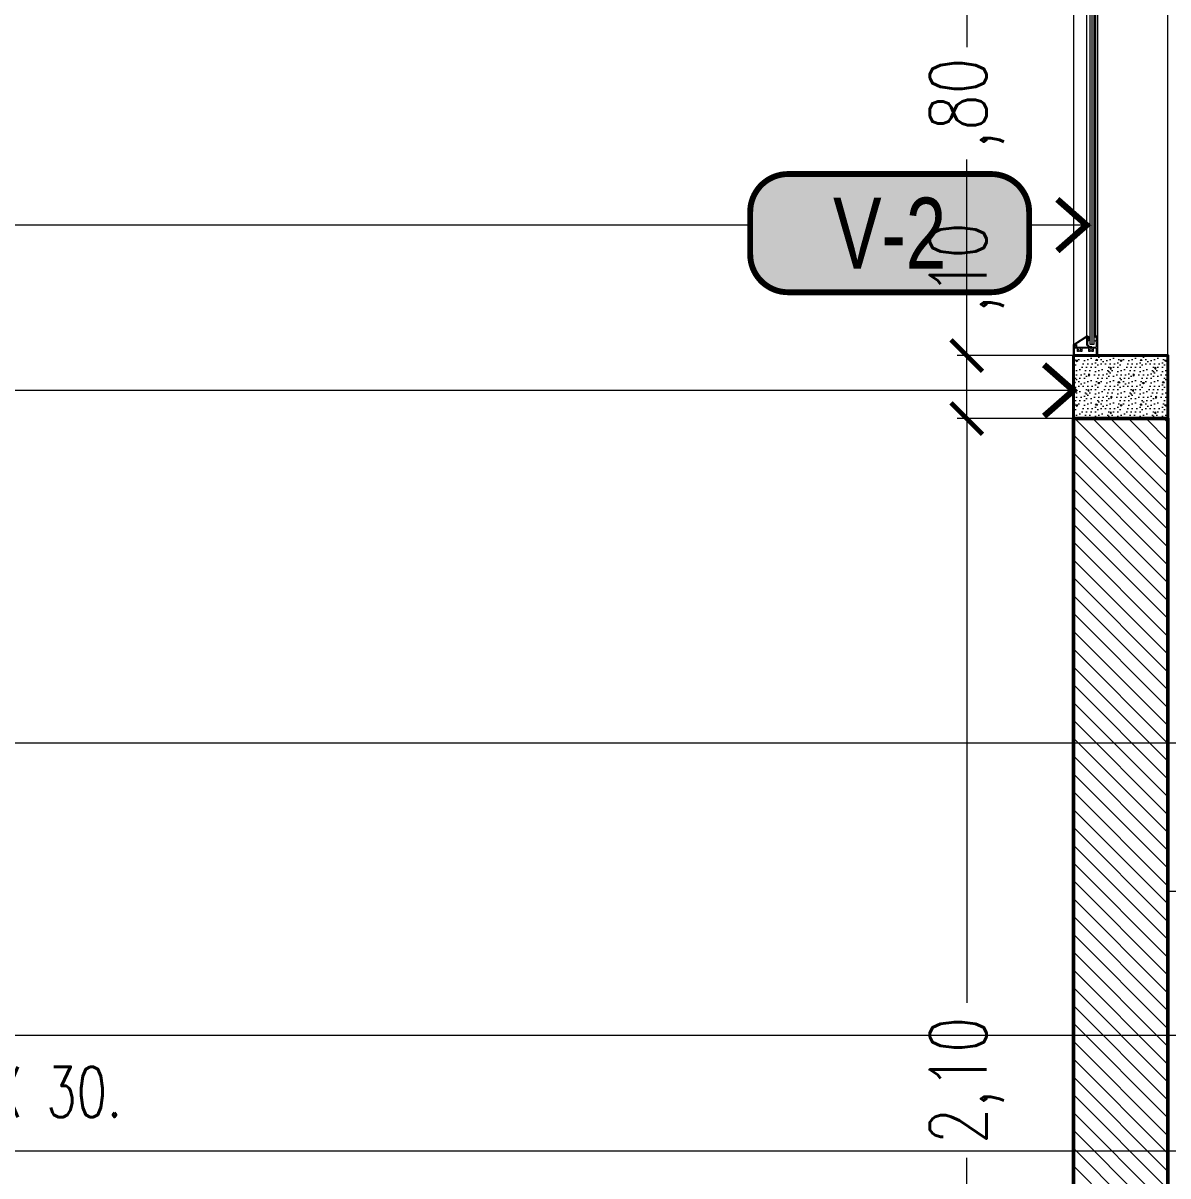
# Model space of a CAD drawing. Header units: millimetres. Extents: x 216 to 2687, y 57 to 1099.
# Drawn here: x 432.374 to 434.191, y 59.534 to 61.363 of the extents above; entities that cross this region are included whole.
import ezdxf
from ezdxf.enums import TextEntityAlignment as Align

# ---------------------------------------------------------------- set-up
doc = ezdxf.new("R2010")
doc.units = ezdxf.units.MM
doc.header["$LTSCALE"] = 0.5
doc.set_wipeout_variables(frame=1)
doc.header["$PDMODE"] = 35
doc.linetypes.add('DASHDOT2', pattern=[12.7, 6.35, -3.175, 0, -3.175])
for name, color, linetype, lineweight in [('A-COTAS', 7, 'Continuous', 9), ('A-ECON-ACHU', 146, 'Continuous', 0), ('A-ECON-PLAC', 134, 'Continuous', 40), ('A-MURO', 5, 'Continuous', 50), ('A-MURO-ACHU', 250, 'Continuous', 0), ('A-PLAN-2', 5, 'Continuous', 18), ('A-PLAN-ACHU1', 105, 'Continuous', 9), ('A-PLAN-ACHU2', 146, 'Continuous', 0), ('A-PLAN-ACHU3', 250, 'Continuous', 0), ('A-TEXT-FLEC', 4, 'Continuous', 9), ('A-TEXT-NOTA', 105, 'Continuous', 9), ('A-TEXT-VENT', 2, 'Continuous', 9), ('A-VENT', 1, 'Continuous', 15), ('A-WIPEOUT', 255, 'Continuous', 0)]:
    doc.layers.add(name, color=color, linetype=linetype, lineweight=lineweight)
doc.styles.add('Cotas', font='romans.shx', dxfattribs={"width": 0.75})
doc.styles.add('Detalles', font='romans.shx', dxfattribs={"width": 0.7})
doc.styles.add('ING_50', font='swisscl.ttf', dxfattribs={"height": 0.08})
doc.dimstyles.new("1-25'", dxfattribs={"dimtxt": 0.075, "dimasz": 0.05, "dimexe": 0.015, "dimexo": 0, "dimgap": 0.02, "dimtad": 0, "dimzin": 4, "dimtxsty": 'Cotas', "dimblk": 'ARCHTICK', "dimcen": 0.09, "dimclrd": 142, "dimclre": 2, "dimclrt": 2, "dimadec": 0, "dimazin": 0, "dimtfac": 1, "dimtmove": 0, "dimatfit": 3, "dimfxl": 0.1, "dimlwd": 13, "dimlwe": 9, "dimarcsym": 2})

# ---------------------------------------------------------------- blocks, each defined once
blk = doc.blocks.new('*U671')
at = {"layer": 'A-TEXT-FLEC'}
blk.add_lwpolyline([(4.4925, 0), (0, 0), (0, 0.137)], dxfattribs=at)
at = {"layer": 'A-TEXT-FLEC', "const_width": 0.01}
blk.add_lwpolyline([(4.4461, -0.0408), (4.4925, 0), (4.4461, 0.0408)], dxfattribs=at)
blk = doc.blocks.new('*U586')
at = {"layer": 'A-TEXT-FLEC'}
blk.add_lwpolyline([(5.5185, 0), (0, 0), (0, 0.137)], dxfattribs=at)
blk = doc.blocks.new('*U584')
at = {"layer": 'A-TEXT-FLEC'}
blk.add_lwpolyline([(6.5892, 0), (0, 0), (0, 0.137)], dxfattribs=at)
blk = doc.blocks.new('*U735')
at = {"layer": 'A-TEXT-FLEC'}
blk.add_lwpolyline([(5.2025, 0), (0, 0), (0, 0.137)], dxfattribs=at)
blk = doc.blocks.new('*U670')
at = {"layer": 'A-TEXT-FLEC'}
blk.add_lwpolyline([(4.4715, 0), (0, 0), (0, 0.137)], dxfattribs=at)
at = {"layer": 'A-TEXT-FLEC', "const_width": 0.01}
blk.add_lwpolyline([(4.425, -0.0408), (4.4715, 0), (4.425, 0.0408)], dxfattribs=at)
blk = doc.blocks.new('ALN-177', base_point=(0.5588, 0.5404))
at = {"layer": 'A-PLAN-ACHU1'}
for p, q in [((0.5343, 0.5506), (0.5324, 0.5529)), ((0.5344, 0.5519), (0.5324, 0.5529)), ((0.5343, 0.5506), (0.5324, 0.5484)), ((0.5343, 0.5494), (0.5324, 0.5484)), ((0.5361, 0.5485), (0.5343, 0.5494)), ((0.5361, 0.5528), (0.5344, 0.5519)), ((0.5361, 0.5485), (0.5361, 0.5528))]:
    blk.add_line(p, q, dxfattribs=at)
at = {"layer": 'A-VENT'}
blk.add_lwpolyline([(0.5558, 0.5404), (0.5588, 0.5404), (0.5588, 0.5419), (0.5377, 0.5555), (0.5362, 0.5555), (0.5343, 0.554), (0.5343, 0.5521), (0.5362, 0.5536), (0.5362, 0.5478), (0.5343, 0.5493), (0.5343, 0.5481), (0.5362, 0.5466), (0.5362, 0.5418), (0.5332, 0.5388), (0.5295, 0.5388), (0.5295, 0.5386), (0.5305, 0.5376), (0.5342, 0.5376), (0.5377, 0.5412), (0.5377, 0.5537), (0.5561, 0.5419), (0.5541, 0.5419), (0.5541, 0.5389, 1), (0.5566, 0.5389)], format="xyb", close=True, dxfattribs=at)
blk = doc.blocks.new('V-5_CT_BLQ4')
at = {"layer": 'A-PLAN-ACHU1'}
blk.add_lwpolyline([(-0.1175, 0.7803), (-0.1175, 0.0175), (-0.1235, 0.0175), (-0.1235, 0.7803)], close=True, dxfattribs=at)
blk.add_lwpolyline([(-0.1141, 0.7718), (-0.1141, 0.7761), (-0.1159, 0.7751), (-0.1178, 0.7761), (-0.1159, 0.7739), (-0.1178, 0.7717), (-0.1158, 0.7727), (-0.1141, 0.7718)], dxfattribs=at)
at = {"layer": 'A-PLAN-ACHU2'}
for points in [[(-0.1289, 0.0288), (-0.1289, 0.7694)], [(-0.1205, 0.7803), (-0.1205, 0.0175)], [(-0.1155, 0.7694), (-0.1155, 0.0288)]]:
    blk.add_lwpolyline(points, dxfattribs=at)
blk.add_lwpolyline([(-0.112, 0.7694), (-0.112, 0.0288)], close=True, dxfattribs=at)
at = {"layer": 'A-VENT'}
blk.add_lwpolyline([(0, 0), (0, 0.8), (-0.15, 0.8), (-0.15, 0)], close=True, dxfattribs=at)
for points in [[(-0.121, 0.7921, -3.732051), (-0.123, 0.7921), (-0.1238, 0.7934), (-0.1255, 0.7934), (-0.1255, 0.7884), (-0.1365, 0.7884), (-0.1365, 0.7934), (-0.1382, 0.7934), (-0.139, 0.7921, -3.732051), (-0.141, 0.7921), (-0.1418, 0.7934), (-0.1435, 0.7934), (-0.1435, 0.7884), (-0.1485, 0.7884), (-0.1485, 0.7984), (-0.1464, 0.7984), (-0.148, 0.8), (-0.15, 0.8), (-0.15, 0.784), (-0.147, 0.784), (-0.1477, 0.7855), (-0.1485, 0.7855), (-0.1485, 0.7869), (-0.1135, 0.7869), (-0.1135, 0.778), (-0.1155, 0.777), (-0.1155, 0.7759), (-0.1135, 0.7769), (-0.1135, 0.7705), (-0.1155, 0.7715), (-0.1155, 0.769), (-0.112, 0.769), (-0.112, 0.8), (-0.114, 0.8), (-0.1156, 0.7984), (-0.1135, 0.7984), (-0.1135, 0.7884), (-0.1185, 0.7884), (-0.1185, 0.7934), (-0.1202, 0.7934)], [(-0.121, 0.0079, 3.732051), (-0.123, 0.0079), (-0.1238, 0.0066), (-0.1255, 0.0066), (-0.1255, 0.0116), (-0.1365, 0.0116), (-0.1365, 0.0066), (-0.1382, 0.0066), (-0.139, 0.0079, 3.732051), (-0.141, 0.0079), (-0.1418, 0.0066), (-0.1435, 0.0066), (-0.1435, 0.0116), (-0.1485, 0.0116), (-0.1485, 0.0016), (-0.1464, 0.0016), (-0.148, 0), (-0.15, 0), (-0.15, 0.016), (-0.147, 0.016), (-0.1478, 0.0145), (-0.1485, 0.0145), (-0.1485, 0.0131), (-0.1135, 0.0131), (-0.1135, 0.022), (-0.1155, 0.023), (-0.1155, 0.0241), (-0.1135, 0.0231), (-0.1135, 0.0295), (-0.1155, 0.0285), (-0.1155, 0.031), (-0.112, 0.031), (-0.112, 0), (-0.114, 0), (-0.1156, 0.0016), (-0.1135, 0.0016), (-0.1135, 0.0116), (-0.1185, 0.0116), (-0.1185, 0.0066), (-0.1202, 0.0066)]]:
    blk.add_lwpolyline(points, format="xyb", close=True, dxfattribs=at)
at = {"layer": 'A-VENT', "rotation": 180}
blk.add_blockref('ALN-177', (-0.15, 0.7841), dxfattribs=at)
at = {"layer": 'A-VENT', "xscale": -1}
blk.add_blockref('ALN-177', (-0.15, 0.0159), dxfattribs=at)
blk = doc.blocks.new('*U585')
at = {"layer": 'A-TEXT-FLEC'}
blk.add_lwpolyline([(4.9204, 0), (0, 0), (0, 0.137)], dxfattribs=at)
blk = doc.blocks.new('_ArchTick')
at = {"color": 0, "linetype": 'ByBlock', "const_width": 0.15}
blk.add_lwpolyline([(-0.5, -0.5), (0.5, 0.5)], dxfattribs=at)
blk = doc.blocks.new('*D685')
at = {"layer": 'A-COTAS', "color": 2, "linetype": 'DASHDOT2', "lineweight": 9, "transparency": 16777216}
for p, q in [((434.0405, 60.7354), (433.8563, 60.7354)), ((434.0405, 58.6354), (433.8563, 58.6354))]:
    blk.add_line(p, q, dxfattribs=at)
at = {"layer": 'A-COTAS', "color": 142, "linetype": 'Continuous', "lineweight": 13, "transparency": 16777216}
for p, q in [((433.8713, 60.7354), (433.8713, 59.8083)), ((433.8713, 58.6354), (433.8713, 59.5626))]:
    blk.add_line(p, q, dxfattribs=at)
at = {"layer": 'DEFPOINTS', "color": 0, "transparency": 16777216}
for p in [(433.8713, 60.7354), (434.0405, 60.7354), (434.0405, 58.6354)]:
    blk.add_point(p, dxfattribs=at)
at = {"layer": 'A-COTAS', "color": 142, "lineweight": 13, "transparency": 16777216, "xscale": 0.05, "yscale": 0.05, "zscale": 0.05}
for p, rotation in [((433.8713, 60.7354), 90), ((433.8713, 58.6354), 270)]:
    blk.add_blockref('_ArchTick', p, dxfattribs=dict(at, rotation=rotation))
at = {"layer": 'A-COTAS', "color": 2, "transparency": 16777216, "insert": (433.8713, 59.6854), "char_height": 0.09, "attachment_point": 5, "rotation": 90, "style": 'Cotas'}
blk.add_mtext('2,10', dxfattribs=at)
blk = doc.blocks.new('*D686')
at = {"layer": 'A-COTAS', "color": 142, "linetype": 'Continuous', "lineweight": 13, "transparency": 16777216}
for p, q in [((433.8713, 60.8354), (433.8713, 60.8854)), ((433.8713, 60.7354), (433.8713, 60.8354))]:
    blk.add_line(p, q, dxfattribs=at)
at = {"layer": 'A-COTAS', "color": 2, "linetype": 'DASHDOT2', "lineweight": 9, "transparency": 16777216}
for p, q in [((434.0405, 60.8354), (433.8563, 60.8354)), ((434.0405, 60.7354), (433.8563, 60.7354))]:
    blk.add_line(p, q, dxfattribs=at)
at = {"layer": 'DEFPOINTS', "color": 0, "transparency": 16777216}
for p in [(433.8713, 60.8354), (434.0405, 60.8354), (434.0405, 60.7354)]:
    blk.add_point(p, dxfattribs=at)
at = {"layer": 'A-COTAS', "color": 142, "lineweight": 13, "transparency": 16777216, "xscale": 0.05, "yscale": 0.05, "zscale": 0.05}
for p, rotation in [((433.8713, 60.8354), 90), ((433.8713, 60.7354), 270)]:
    blk.add_blockref('_ArchTick', p, dxfattribs=dict(at, rotation=rotation))
at = {"layer": 'A-COTAS', "color": 2, "transparency": 16777216, "insert": (433.8713, 60.9745), "char_height": 0.09, "attachment_point": 5, "rotation": 90, "style": 'Cotas'}
blk.add_mtext(',10', dxfattribs=at)
blk = doc.blocks.new('*D687')
at = {"layer": 'A-COTAS', "color": 2, "linetype": 'DASHDOT2', "lineweight": 9, "transparency": 16777216}
for p, q in [((434.0405, 61.6354), (433.8563, 61.6354)), ((434.0405, 60.8354), (433.8563, 60.8354))]:
    blk.add_line(p, q, dxfattribs=at)
at = {"layer": 'A-COTAS', "color": 142, "linetype": 'Continuous', "lineweight": 13, "transparency": 16777216}
for p, q in [((433.8713, 61.6354), (433.8713, 61.3245)), ((433.8713, 60.8354), (433.8713, 61.1463))]:
    blk.add_line(p, q, dxfattribs=at)
at = {"layer": 'DEFPOINTS', "color": 0, "transparency": 16777216}
for p in [(433.8713, 61.6354), (434.0405, 61.6354), (434.0405, 60.8354)]:
    blk.add_point(p, dxfattribs=at)
at = {"layer": 'A-COTAS', "color": 142, "lineweight": 13, "transparency": 16777216, "xscale": 0.05, "yscale": 0.05, "zscale": 0.05}
for p, rotation in [((433.8713, 61.6354), 90), ((433.8713, 60.8354), 270)]:
    blk.add_blockref('_ArchTick', p, dxfattribs=dict(at, rotation=rotation))
at = {"layer": 'A-COTAS', "color": 2, "transparency": 16777216, "insert": (433.8713, 61.2354), "char_height": 0.09, "attachment_point": 5, "rotation": 90, "style": 'Cotas'}
blk.add_mtext(',80', dxfattribs=at)
blk = doc.blocks.new('*U755')
at = {"layer": 'A-TEXT-FLEC'}
blk.add_lwpolyline([(0, 0), (0, 0), (5.8831, 0)], dxfattribs=at)

msp = doc.modelspace()

# ---------------------------------------------------------------- hatches: boundary and pattern name
at = {"layer": 'A-ECON-ACHU'}
h = msp.add_hatch(dxfattribs=at)
h.set_pattern_fill('CONCRT', color=256, scale=0.05, angle=45, style=0, pattern_type=2)
h.set_pattern_definition([(45, (-2349.957597, -1054.46899), (7e-18, 0.0707106781), [0.0025, -0.0175, 0, -0.025, 0, -0.005]), (45, (-2349.968204, -1054.458383), (7e-18, 0.0707106781), [0, -0.0175, 0.0025, -0.025, 0, -0.005]), (45, (-2349.975275, -1054.45131), (7e-18, 0.0707106781), [0, -0.02, 0, -0.0225, 0.0025, -0.005]), (45, (-2349.989417, -1054.43717), (7e-18, 0.0707106781), [0, -0.02, 0.0025, -0.0225, 0, -0.005]), (135, (-2349.95583, -1054.470757), (-0.0707106781, 1e-17), [0.0025, -0.0475]), (135, (-2349.941687, -1054.456615), (-0.0707106781, 1e-17), [-0.0175, 0.0025, -0.015, 0, -0.0125, 0.0025]), (135, (-2349.92401, -1054.438937), (-0.0707106781, 1e-17), [0, -0.025, 0.0025, -0.0125, 0, -0.01]), (135, (-2349.952294, -1054.467222), (-0.03535533906, 7e-18), [0, -0.0075, 0, -0.0075, 0, -0.01]), (135, (-2349.950526, -1054.461918), (-0.03535533906, 7e-18), [0, -0.01, 0, -0.0075, 0, -0.0075]), (135, (-2349.945223, -1054.46015), (-0.03535533906, 7e-18), [0, -0.01, 0, -0.01, 0, -0.005]), (135, (-2349.941687, -1054.449544), (-0.03535533906, 7e-18), [0, -0.0075, 0, -0.01, 0, -0.0075]), (90, (-2349.95583, -1054.470757), (-0.035355339, 0.035355339), [0.0035355, -0.0212132, 0.0035355, -0.042426478]), (180, (-2349.941687, -1054.456615), (-0.035355339, 0.035355339), [-0.035355, 0.0035355, -0.028284678, 0.0035355])])
h.paths.add_polyline_path([(434.0405, 60.7354), (434.1905, 60.7354), (434.1905, 60.8354), (434.0405, 60.8354)])
at = {"layer": 'A-MURO-ACHU'}
h = msp.add_hatch(dxfattribs=at)
h.set_pattern_fill('_USER', color=256, scale=0.02, angle=-44.9999, pattern_type=0)
h.set_pattern_definition([(315.0000597, (-2414.348867, -998.31859), (0.01414212088, 0.01414215036), [])])
h.paths.add_polyline_path([(434.1905, 58.6354), (434.0405, 58.6354), (434.0405, 60.7354), (434.1905, 60.7354)])

# ---------------------------------------------------------------- linework, layer by layer
at = {"layer": 'A-ECON-PLAC'}
msp.add_lwpolyline([(434.0405, 60.7354), (434.1905, 60.7354), (434.1905, 60.8354), (434.0405, 60.8354)], close=True, dxfattribs=at)
at = {"layer": 'A-MURO'}
msp.add_lwpolyline([(434.0405, 58.6354), (434.1905, 58.6354), (434.1905, 60.7354), (434.0405, 60.7354)], close=True, dxfattribs=at)
at = {"layer": 'A-PLAN-2'}
msp.add_lwpolyline([(434.1905, 61.6354), (434.8905, 61.6354), (434.8905, 59.9854), (434.1905, 59.9854)], close=True, dxfattribs=at)

# ---------------------------------------------------------------- block references
at = {"layer": 'A-TEXT-FLEC'}
for name, p in [('*U671', (429.569, 61.0423)), ('*U670', (429.569, 60.78)), ('*U584', (429.569, 60.2205)), ('*U735', (429.569, 60.2205)), ('*U586', (429.5727, 59.7567)), ('*U585', (429.5727, 59.7567)), ('*U755', (429.569, 59.574))]:
    msp.add_blockref(name, p, dxfattribs=at)
at = {"layer": 'A-VENT'}
msp.add_blockref('V-5_CT_BLQ4', (434.1905, 60.8354), dxfattribs=at)

# ---------------------------------------------------------------- texts
at = {"layer": 'A-TEXT-NOTA', "insert": (432.5313, 59.6028), "char_height": 0.08, "width": 3.014077, "attachment_point": 9, "style": 'Detalles'}
msp.add_mtext('-PISO EN CERAMICA TIPO ALFA LISA O SIMILAR, FORMATO 30 X 30.', dxfattribs=at)

# ---------------------------------------------------------------- dimensions: what is measured, and where the dimension line sits
at = {"layer": 'A-COTAS'}
dim = msp.add_linear_dim(base=(433.8713, 60.7354), p1=(434.0405, 58.6354), p2=(434.0405, 60.7354), angle=90, dimstyle="1-25'", override={"dimtxt": 0.09}, dxfattribs=at)
dim.commit()
dim.dimension.update_dxf_attribs({"geometry": '*D685', "text_midpoint": (433.8713, 59.6854)})

# ---------------------------------------------------------------- next in the draw order: wipeouts: each hides what was drawn before it
msp.add_wipeout([(433.5878, 61.1233), (433.9103, 61.1233), (433.9527, 61.1057), (433.9703, 61.0633), (433.9703, 60.9958), (433.9527, 60.9533), (433.9103, 60.9358), (433.5878, 60.9358), (433.5454, 60.9533), (433.5278, 60.9958), (433.5278, 61.0633), (433.5454, 61.1057)]).dxf.layer = 'A-WIPEOUT'

# ---------------------------------------------------------------- next in the draw order: hatches: boundary and pattern name
at = {"layer": 'A-PLAN-ACHU3'}
h = msp.add_hatch(color=254, dxfattribs=at)
edge = h.paths.add_edge_path()
edge.add_line((433.5278, 61.0633), (433.5278, 60.9958))
edge.add_arc((433.5878, 60.9958), 0.06, 180, 270)
edge.add_line((433.5878, 60.9358), (433.9103, 60.9358))
edge.add_arc((433.9103, 60.9958), 0.06, 270, 360)
edge.add_line((433.9703, 60.9958), (433.9703, 61.0633))
edge.add_arc((433.9103, 61.0633), 0.06, 0, 90)
edge.add_line((433.9103, 61.1233), (433.5878, 61.1233))
edge.add_arc((433.5878, 61.0633), 0.06, 90, 180)

# ---------------------------------------------------------------- next in the draw order: linework, layer by layer
at = {"layer": 'A-TEXT-VENT', "const_width": 0.00938}
msp.add_lwpolyline([(433.5278, 61.0633), (433.5278, 60.9958, 0.414214), (433.5878, 60.9358), (433.9103, 60.9358, 0.414214), (433.9703, 60.9958), (433.9703, 61.0633, 0.414214), (433.9103, 61.1233), (433.5878, 61.1233, 0.414214)], format="xyb", close=True, dxfattribs=at)

# ---------------------------------------------------------------- next in the draw order: texts
at = {"layer": 'A-TEXT-VENT', "color": 1, "style": 'ING_50'}
msp.add_attdef('V-2', text='AA', height=0.1125, dxfattribs=at).set_placement((433.749, 61.0295), align=Align.MIDDLE_CENTER)

# ---------------------------------------------------------------- next in the draw order: dimensions: what is measured, and where the dimension line sits
at = {"layer": 'A-COTAS'}
for base, p1, p2, picture, middle in [((433.8713, 61.6354), (434.0405, 60.8354), (434.0405, 61.6354), '*D687', (433.8713, 61.2354)), ((433.8713, 60.8354), (434.0405, 60.7354), (434.0405, 60.8354), '*D686', (433.8713, 60.9745))]:
    dim = msp.add_linear_dim(base=base, p1=p1, p2=p2, angle=90, dimstyle="1-25'", override={"dimtxt": 0.09}, dxfattribs=at)
    dim.commit()
    dim.dimension.update_dxf_attribs({"geometry": picture, "text_midpoint": middle})

doc.saveas('drawing.dxf')
